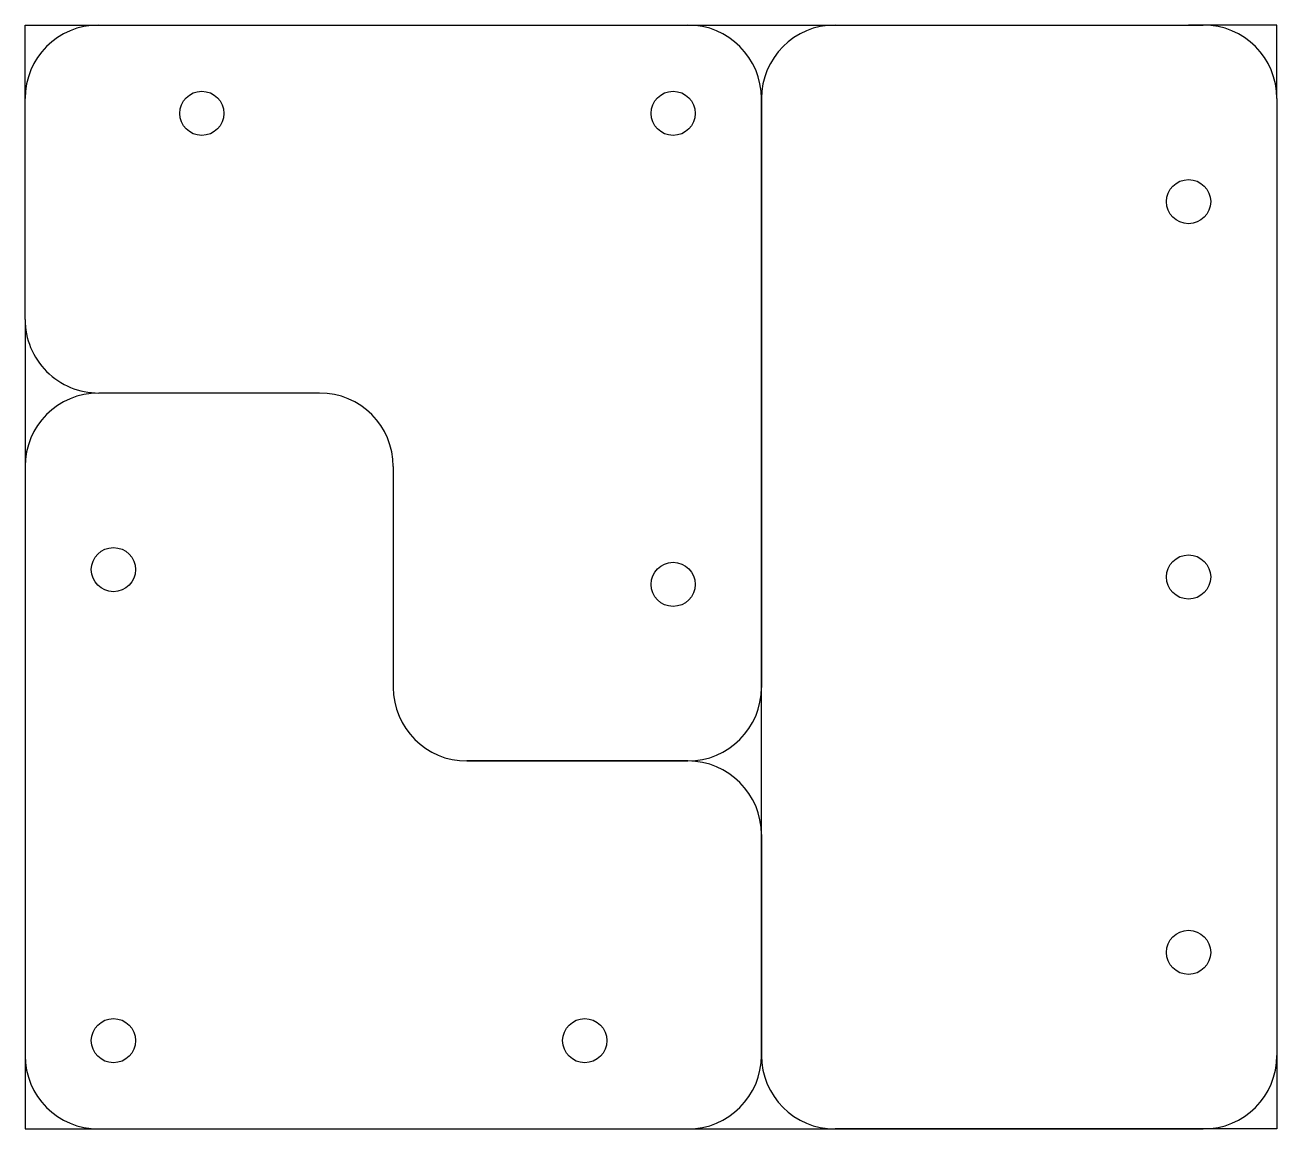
# Model space of a CAD drawing. Header units: millimetres. Extents: x 0 to 85, y 0 to 75.
import ezdxf

# ---------------------------------------------------------------- set-up
doc = ezdxf.new("R2010")
doc.units = ezdxf.units.MM
doc.layers.get('0').update_dxf_attribs({"linetype": 'CONTINUOUS'})

msp = doc.modelspace()

# ---------------------------------------------------------------- linework, layer by layer
for p, q in [((0, 75), (45, 75)), ((0, 69), (0, 75)), ((5, 75), (50, 75)), ((45, 75), (55, 75)), ((55, 75), (80, 75)), ((85, 75), (79, 75)), ((85, 70), (85, 75)), ((0, 55), (0, 70)), ((50, 70), (50, 30)), ((50, 5), (50, 70)), ((85, 70), (85, 5)), ((0, 55), (0, 45)), ((20, 50), (5, 50)), ((5, 50), (5, 50)), ((0, 45), (0, 5)), ((25, 45), (25, 30)), ((30, 25), (45, 25)), ((45, 25), (30, 25)), ((50, 5), (50, 25)), ((50, 20), (50, 5)), ((0, 5), (0, 0)), ((85, 5), (85, 0)), ((0, 0), (5, 0)), ((5, 0), (45, 0)), ((50, 0), (80, 0)), ((45, 0), (50, 0)), ((85, 0), (55, 0))]:
    msp.add_line(p, q)
for centre in [(12, 69), (44, 69), (79, 63), (6, 38), (44, 37), (79, 37.5), (79, 12), (6, 6), (38, 6)]:
    msp.add_circle(centre, 1.5)
for centre, start, end in [((5, 70), 90, 180), ((45, 70), 0, 90), ((55, 70), 90, 180), ((80, 70), 0, 90), ((5, 55), 180, 270.00127), ((5, 45), 90, 180), ((20, 45), 0, 90), ((30, 30), 180, 270), ((45, 30), -90, 0), ((45, 20), 0, 90), ((5, 5), 180, 270), ((45, 5), -90, 0), ((55, 5), 180, 270), ((80, 5), 270, 360)]:
    msp.add_arc(centre, 5, start, end)

doc.saveas('drawing.dxf')
